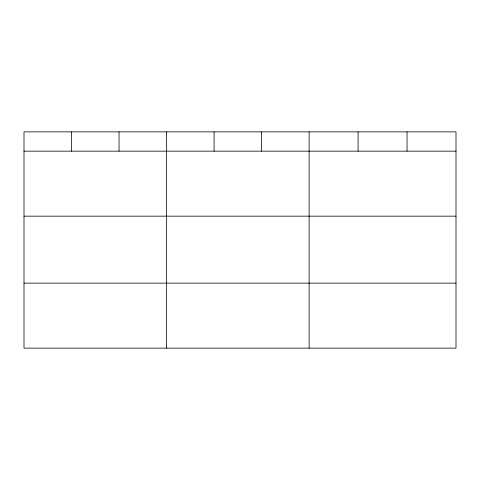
<?xml version="1.0" encoding="UTF-8"?>
<svg xmlns="http://www.w3.org/2000/svg" width="480" height="480" viewBox="0 0 480 480"><rect width="100%" height="100%" fill="white"/><g stroke="black" fill="none" stroke-linecap="round" stroke-linejoin="round"><path stroke-width="0.72" d="M456 216.162L456 131.862L24 131.862L24 348.138L456 348.138L456 216.162L24 216.162M24 151.158L456 151.158M24 283.134L456 283.134M407.04 131.862L407.04 151.158M358.08 131.862L358.08 151.158M309.12 131.862L309.12 348.138M261.6 131.862L261.6 151.158M214.08 131.862L214.08 151.158M166.56 131.862L166.56 348.138M119.04 131.862L119.04 151.158M71.52 131.862L71.52 151.158"/></g></svg>
